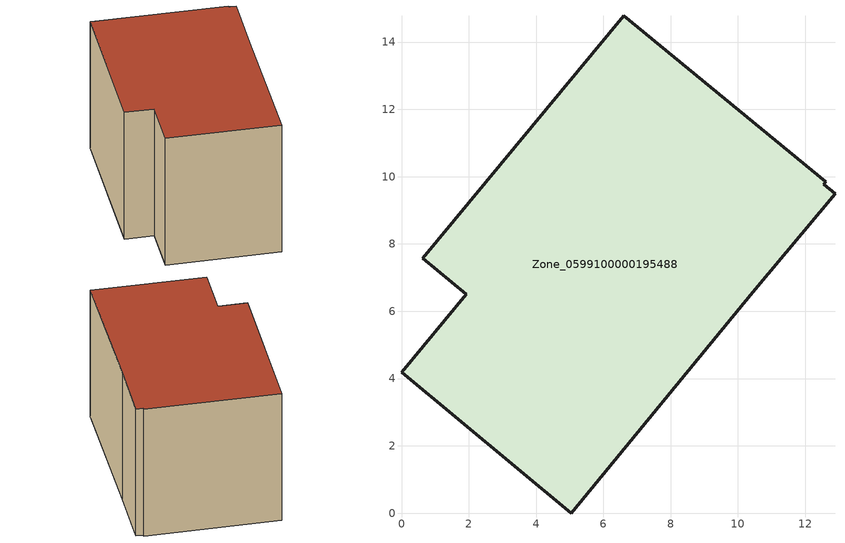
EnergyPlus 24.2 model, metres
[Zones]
Zone_0599100000195488
 floor ground (C_G): 12.6,9.85 12.54,9.77 12.88,9.49 10.44,6.57 5.04,0 0,4.18 1.93,6.51 0.63,7.58 6.61,14.78 z0
 wall outside (C_F): 6.61,14.78 0.63,7.58 1.93,6.51 0,4.18 5.04,0 10.44,6.57 12.88,9.49 12.54,9.77 12.6,9.85 6.61,14.78 z0:8.33
 roof outside (C_R): 12.54,9.77 12.6,9.85 6.61,14.78 0.63,7.58 1.93,6.51 0,4.18 5.04,0 10.44,6.57 12.88,9.49 z8.33
[BUILDING]
Pand.0599100000195488: North Axis=0; Terrain=City; Loads Convergence Tolerance Value=0.04; Temperature Convergence Tolerance Value=0.4; Solar Distribution=FullExterior; Maximum Number of Warmup Days=25; Minimum Number of Warmup Days=1
[Site:Location]
Rotterdam.The.Hague.AP_ZH_NLD Design_Conditions: Latitude=51.96; Longitude=4.45; Time Zone=1; Elevation=-4.5
[SITE:GROUNDTEMPERATURE:BUILDINGSURFACE]
18, 18, 18, 18, 18, 18, 18, 18, 18, 18, 18, 18
[MATERIAL] Thermal Absorptance=0.9; Solar Absorptance=0.7; Visible Absorptance=0.7
Name | Roughness | Thickness | Conductivity | Density | Specific Heat
G.TC.1946-1964 | MediumSmooth | 0.15 | 1 | 540 | 1210
F.TC.1946-1964 | Rough | 0.3 | 0.857143 | 1920 | 840
R.TC.1946-1964 | MediumRough | 0.2 | 0.235294 | 1500 | 1000
[CONSTRUCTION]
C_G: G.TC.1946-1964
C_F: F.TC.1946-1964
C_R: R.TC.1946-1964
[ZONE]
Zone_0599100000195488: Type=1; Multiplier=1; Ceiling Height=Autocalculate; Volume=Autocalculate; Floor Area=autocalculate; Part of Total Floor Area=Yes
[ZONEINFILTRATION:DESIGNFLOWRATE]
Infil_Zone_0599100000195488: Zone or ZoneList or Space or SpaceList=Zone_0599100000195488; Schedule=AlwaysOn; Design Flow Rate Calculation Method=Flow/Area; Flow Rate per Floor Area=0.003; Constant Term Coefficient=1; Temperature Term Coefficient=0; Velocity Term Coefficient=0; Velocity Squared Term Coefficient=0
[HVACTEMPLATE:ZONE:IDEALLOADSAIRSYSTEM]
Zone_0599100000195488: Maximum Heating Supply Air Temperature=50; Minimum Cooling Supply Air Temperature=13; Maximum Heating Supply Air Humidity Ratio=0.0156; Minimum Cooling Supply Air Humidity Ratio=0.0077; Heating Limit=NoLimit; Cooling Limit=NoLimit; Dehumidification Control Type=ConstantSensibleHeatRatio; Cooling Sensible Heat Ratio=0.7; Dehumidification Setpoint=60; Humidification Control Type=None; Humidification Setpoint=30; Outdoor Air Method=None; Outdoor Air Flow Rate per Person=0.00944; Outdoor Air Flow Rate per Zone Floor Area=0; Outdoor Air Flow Rate per Zone=0; Demand Controlled Ventilation Type=None; Outdoor Air Economizer Type=NoEconomizer; Heat Recovery Type=None; Sensible Heat Recovery Effectiveness=0.7; Latent Heat Recovery Effectiveness=0.65
[ZONECONTROL:THERMOSTAT]
ThermostatControl_Zone_0599100000195488: Zone or ZoneList=Zone_0599100000195488; Control Type Schedule=DualSetpointControlType; Control 1=Thermostat_Zone_0599100000195488; Temperature Difference Between Cutout And Setpoint=0
[THERMOSTATSETPOINT:DUALSETPOINT]
Thermostat_Zone_0599100000195488: Heating Setpoint Temperature Schedule=HeatingSetpoint_Zone_0599100000195488; Cooling Setpoint Temperature Schedule=CoolingSetpoint_Zone_0599100000195488
[SCHEDULE:COMPACT]
HeatingSetpoint_Zone_0599100000195488: Through: 12/31, For: AllDays, Until: 24:00, 21
CoolingSetpoint_Zone_0599100000195488: Through: 12/31, For: AllDays, Until: 24:00, 24
DualSetpointControlType: Through: 12/31, For: AllDays, Until: 24:00, 4
AlwaysOn: Through: 12/31, For: AllDays, Until: 24:00, 1
